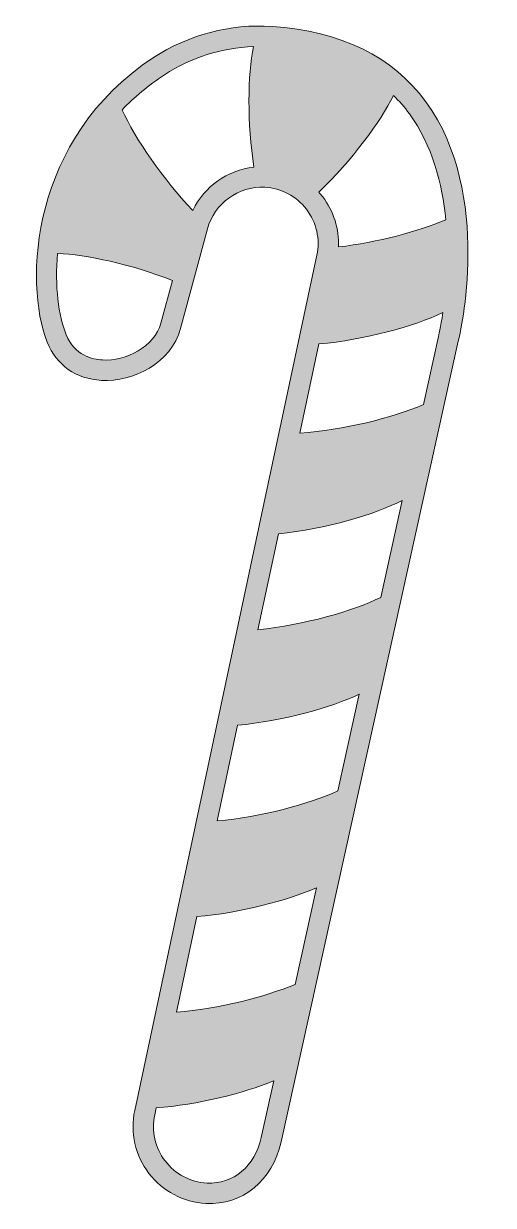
# Model space of a CAD drawing. Header units: inches. Extents: x 3.14 to 6.84, y -9.65 to -0.34.
import ezdxf

# ---------------------------------------------------------------- set-up
doc = ezdxf.new("R2010")
doc.units = ezdxf.units.IN
doc.header["$MEASUREMENT"] = 0
doc.layers.add('Layer 1', color=7, linetype='Continuous')

msp = doc.modelspace()

# ---------------------------------------------------------------- hatches: boundary and pattern name
at = {"layer": 'Layer 1'}
h = msp.add_hatch(color=1, dxfattribs=at)
h.dxf.hatch_style = 2
edge = h.paths.add_edge_path()
edge.add_spline(control_points=[(6.3117, -0.9575), (6.0498, -0.5993), (5.6412, -0.3994), (5.0973, -0.3631), (4.7711, -0.341), (4.4381, -0.4287), (4.1622, -0.6085), (3.1916, -1.2409), (3.1372, -2.3816), (3.3237, -2.8517), (3.3954, -3.0324), (3.5514, -3.1421), (3.7519, -3.1527), (4.001, -3.1659), (4.3028, -3.0163), (4.3764, -2.7431), (4.3764, -2.7431), (4.5879, -1.9588), (4.5879, -1.9588), (4.6421, -1.7578), (4.8324, -1.6198), (5.0403, -1.6309), (5.1703, -1.6378), (5.2902, -1.701), (5.3694, -1.8043), (5.4485, -1.9076), (5.4784, -2.0398), (5.4512, -2.1671), (5.4512, -2.1671), (4.9997, -4.2851), (4.9997, -4.2851), (4.9997, -4.2851), (4.0141, -8.9064), (4.0141, -8.9064), (3.977, -9.0804), (4.0178, -9.2611), (4.126, -9.4023), (4.2342, -9.5436), (4.3982, -9.6299), (4.5758, -9.6394), (4.8645, -9.6547), (5.1028, -9.4599), (5.1687, -9.155), (5.1687, -9.155), (6.5672, -2.8442), (6.5672, -2.8442), (6.5788, -2.7972), (6.8441, -1.6855), (6.3117, -0.9575)], knot_values=[0, 0, 0, 0, 1, 1, 1, 2, 2, 2, 3, 3, 3, 4, 4, 4, 5, 5, 5, 6, 6, 6, 7, 7, 7, 8, 8, 8, 9, 9, 9, 10, 10, 10, 11, 11, 11, 12, 12, 12, 13, 13, 13, 14, 14, 14, 15, 15, 15, 16, 16, 16, 16], degree=3, periodic=1)
edge = h.paths.add_edge_path()
edge.add_spline(control_points=[(6.2917, -3.3436), (6.047, -3.4471), (5.6623, -3.5449), (5.317, -3.5685), (5.317, -3.5685), (5.4669, -2.8657), (5.4669, -2.8657), (5.8268, -2.8333), (6.2185, -2.7261), (6.4451, -2.6188), (6.4281, -2.7335), (6.4112, -2.8044), (6.4105, -2.8075), (6.4105, -2.8075), (6.2917, -3.3436), (6.2917, -3.3436)], knot_values=[0, 0, 0, 0, 1, 1, 1, 2, 2, 2, 3, 3, 3, 4, 4, 4, 5, 5, 5, 5], degree=3, periodic=1)
edge = h.paths.add_edge_path()
edge.add_spline(control_points=[(4.6652, -6.6253), (4.6652, -6.6253), (4.826, -5.8713), (4.826, -5.8713), (5.181, -5.837), (5.5634, -5.7315), (5.7859, -5.6258), (5.7859, -5.6258), (5.6169, -6.3887), (5.6169, -6.3887), (5.3888, -6.4921), (5.0127, -6.5934), (4.6652, -6.6253)], knot_values=[0, 0, 0, 0, 1, 1, 1, 2, 2, 2, 3, 3, 3, 4, 4, 4, 4], degree=3, periodic=1)
edge = h.paths.add_edge_path()
edge.add_spline(control_points=[(5.448, -7.1508), (5.448, -7.1508), (5.2791, -7.9127), (5.2791, -7.9127), (5.0426, -8.0121), (4.6777, -8.1056), (4.3436, -8.1332), (4.3436, -8.1332), (4.5044, -7.3791), (4.5044, -7.3791), (4.8448, -7.3495), (5.2154, -7.2523), (5.448, -7.1508)], knot_values=[0, 0, 0, 0, 1, 1, 1, 2, 2, 2, 3, 3, 3, 4, 4, 4, 4], degree=3, periodic=1)
edge = h.paths.add_edge_path()
edge.add_spline(control_points=[(4.9867, -5.1174), (4.9867, -5.1174), (5.1476, -4.3631), (5.1476, -4.3631), (5.5193, -4.3235), (5.9159, -4.2085), (6.1243, -4.0988), (6.1243, -4.0988), (5.955, -4.8629), (5.955, -4.8629), (5.7387, -4.9705), (5.3497, -5.0806), (4.9867, -5.1174)], knot_values=[0, 0, 0, 0, 1, 1, 1, 2, 2, 2, 3, 3, 3, 4, 4, 4, 4], degree=3, periodic=1)
edge = h.paths.add_edge_path()
edge.add_spline(control_points=[(4.221, -2.7012), (4.1709, -2.887), (3.9424, -3.0016), (3.7604, -2.9919), (3.6811, -2.9877), (3.5384, -2.9562), (3.4734, -2.7924), (3.4131, -2.6405), (3.3813, -2.4111), (3.4051, -2.1525), (3.6287, -2.1598), (3.9891, -2.239), (4.3115, -2.3656), (4.3115, -2.3656), (4.221, -2.7012), (4.221, -2.7012)], knot_values=[0, 0, 0, 0, 1, 1, 1, 2, 2, 2, 3, 3, 3, 4, 4, 4, 5, 5, 5, 5], degree=3, periodic=1)
edge = h.paths.add_edge_path()
edge.add_spline(control_points=[(4.4716, -1.8126), (4.2342, -1.5649), (4.0202, -1.2489), (3.9137, -1.0218), (4.0096, -0.9216), (4.1208, -0.8276), (4.2501, -0.7434), (4.4585, -0.6075), (4.7031, -0.531), (4.9499, -0.522), (4.9053, -0.7449), (4.9011, -1.1242), (4.9542, -1.473), (4.7462, -1.495), (4.5623, -1.6248), (4.4716, -1.8126)], knot_values=[0, 0, 0, 0, 1, 1, 1, 2, 2, 2, 3, 3, 3, 4, 4, 4, 5, 5, 5, 5], degree=3, periodic=1)
edge = h.paths.add_edge_path()
edge.add_spline(control_points=[(5.4669, -1.6703), (5.7245, -1.4227), (5.9553, -1.113), (6.0551, -0.9067), (6.1007, -0.9515), (6.1431, -0.9996), (6.1814, -1.052), (6.3624, -1.2992), (6.441, -1.6026), (6.4683, -1.8872), (6.2542, -1.9783), (5.9313, -2.0651), (5.6214, -2.1013), (5.6277, -1.9602), (5.5845, -1.8203), (5.4971, -1.7064), (5.4876, -1.6938), (5.4774, -1.6819), (5.4669, -1.6703)], knot_values=[0, 0, 0, 0, 1, 1, 1, 2, 2, 2, 3, 3, 3, 4, 4, 4, 5, 5, 5, 6, 6, 6, 6], degree=3, periodic=1)
edge = h.paths.add_edge_path()
edge.add_spline(control_points=[(5.0115, -9.1205), (4.9628, -9.3457), (4.7911, -9.4896), (4.5843, -9.4786), (4.4538, -9.4717), (4.3333, -9.4082), (4.2538, -9.3044), (4.1742, -9.2007), (4.1443, -9.0678), (4.1715, -8.94), (4.1715, -8.94), (4.1829, -8.8868), (4.1829, -8.8868), (4.5108, -8.8616), (4.8704, -8.7714), (5.1104, -8.674), (5.1104, -8.674), (5.0115, -9.1205), (5.0115, -9.1205)], knot_values=[0, 0, 0, 0, 1, 1, 1, 2, 2, 2, 3, 3, 3, 4, 4, 4, 5, 5, 5, 6, 6, 6, 6], degree=3, periodic=1)

# ---------------------------------------------------------------- linework, layer by layer
at = {"layer": 'Layer 1', "lineweight": 0}
for points, knots in [([(6.3117, -0.9575), (6.0498, -0.5993), (5.6412, -0.3994), (5.0973, -0.3631), (4.7711, -0.341), (4.4381, -0.4287), (4.1622, -0.6085), (3.1916, -1.2409), (3.1372, -2.3816), (3.3237, -2.8517), (3.3954, -3.0324), (3.5514, -3.1421), (3.7519, -3.1527), (4.001, -3.1659), (4.3028, -3.0163), (4.3764, -2.7431), (4.3764, -2.7431), (4.5879, -1.9588), (4.5879, -1.9588), (4.6421, -1.7578), (4.8324, -1.6198), (5.0403, -1.6309), (5.1703, -1.6378), (5.2902, -1.701), (5.3694, -1.8043), (5.4485, -1.9076), (5.4784, -2.0398), (5.4512, -2.1671), (5.4512, -2.1671), (4.9997, -4.2851), (4.9997, -4.2851), (4.9997, -4.2851), (4.0141, -8.9064), (4.0141, -8.9064), (3.977, -9.0804), (4.0178, -9.2611), (4.126, -9.4023), (4.2342, -9.5436), (4.3982, -9.6299), (4.5758, -9.6394), (4.8645, -9.6547), (5.1028, -9.4599), (5.1687, -9.155), (5.1687, -9.155), (6.5672, -2.8442), (6.5672, -2.8442), (6.5788, -2.7972), (6.8441, -1.6855), (6.3117, -0.9575)], [0, 0, 0, 0, 1, 1, 1, 2, 2, 2, 3, 3, 3, 4, 4, 4, 5, 5, 5, 6, 6, 6, 7, 7, 7, 8, 8, 8, 9, 9, 9, 10, 10, 10, 11, 11, 11, 12, 12, 12, 13, 13, 13, 14, 14, 14, 15, 15, 15, 16, 16, 16, 16]), ([(4.4716, -1.8126), (4.2342, -1.5649), (4.0202, -1.2489), (3.9137, -1.0218), (4.0096, -0.9216), (4.1208, -0.8276), (4.2501, -0.7434), (4.4585, -0.6075), (4.7031, -0.531), (4.9499, -0.522), (4.9053, -0.7449), (4.9011, -1.1242), (4.9542, -1.473), (4.7462, -1.495), (4.5623, -1.6248), (4.4716, -1.8126)], [0, 0, 0, 0, 1, 1, 1, 2, 2, 2, 3, 3, 3, 4, 4, 4, 5, 5, 5, 5]), ([(5.4669, -1.6703), (5.7245, -1.4227), (5.9553, -1.113), (6.0551, -0.9067), (6.1007, -0.9515), (6.1431, -0.9996), (6.1814, -1.052), (6.3624, -1.2992), (6.441, -1.6026), (6.4683, -1.8872), (6.2542, -1.9783), (5.9313, -2.0651), (5.6214, -2.1013), (5.6277, -1.9602), (5.5845, -1.8203), (5.4971, -1.7064), (5.4876, -1.6938), (5.4774, -1.6819), (5.4669, -1.6703)], [0, 0, 0, 0, 1, 1, 1, 2, 2, 2, 3, 3, 3, 4, 4, 4, 5, 5, 5, 6, 6, 6, 6]), ([(4.221, -2.7012), (4.1709, -2.887), (3.9424, -3.0016), (3.7604, -2.9919), (3.6811, -2.9877), (3.5384, -2.9562), (3.4734, -2.7924), (3.4131, -2.6405), (3.3813, -2.4111), (3.4051, -2.1525), (3.6287, -2.1598), (3.9891, -2.239), (4.3115, -2.3656), (4.3115, -2.3656), (4.221, -2.7012), (4.221, -2.7012)], [0, 0, 0, 0, 1, 1, 1, 2, 2, 2, 3, 3, 3, 4, 4, 4, 5, 5, 5, 5]), ([(6.2917, -3.3436), (6.047, -3.4471), (5.6623, -3.5449), (5.317, -3.5685), (5.317, -3.5685), (5.4669, -2.8657), (5.4669, -2.8657), (5.8268, -2.8333), (6.2185, -2.7261), (6.4451, -2.6188), (6.4281, -2.7335), (6.4112, -2.8044), (6.4105, -2.8075), (6.4105, -2.8075), (6.2917, -3.3436), (6.2917, -3.3436)], [0, 0, 0, 0, 1, 1, 1, 2, 2, 2, 3, 3, 3, 4, 4, 4, 5, 5, 5, 5]), ([(4.9867, -5.1174), (4.9867, -5.1174), (5.1476, -4.3631), (5.1476, -4.3631), (5.5193, -4.3235), (5.9159, -4.2085), (6.1243, -4.0988), (6.1243, -4.0988), (5.955, -4.8629), (5.955, -4.8629), (5.7387, -4.9705), (5.3497, -5.0806), (4.9867, -5.1174)], [0, 0, 0, 0, 1, 1, 1, 2, 2, 2, 3, 3, 3, 4, 4, 4, 4]), ([(4.6652, -6.6253), (4.6652, -6.6253), (4.826, -5.8713), (4.826, -5.8713), (5.181, -5.837), (5.5634, -5.7315), (5.7859, -5.6258), (5.7859, -5.6258), (5.6169, -6.3887), (5.6169, -6.3887), (5.3888, -6.4921), (5.0127, -6.5934), (4.6652, -6.6253)], [0, 0, 0, 0, 1, 1, 1, 2, 2, 2, 3, 3, 3, 4, 4, 4, 4]), ([(5.448, -7.1508), (5.448, -7.1508), (5.2791, -7.9127), (5.2791, -7.9127), (5.0426, -8.0121), (4.6777, -8.1056), (4.3436, -8.1332), (4.3436, -8.1332), (4.5044, -7.3791), (4.5044, -7.3791), (4.8448, -7.3495), (5.2154, -7.2523), (5.448, -7.1508)], [0, 0, 0, 0, 1, 1, 1, 2, 2, 2, 3, 3, 3, 4, 4, 4, 4]), ([(5.0115, -9.1205), (4.9628, -9.3457), (4.7911, -9.4896), (4.5843, -9.4786), (4.4538, -9.4717), (4.3333, -9.4082), (4.2538, -9.3044), (4.1742, -9.2007), (4.1443, -9.0678), (4.1715, -8.94), (4.1715, -8.94), (4.1829, -8.8868), (4.1829, -8.8868), (4.5108, -8.8616), (4.8704, -8.7714), (5.1104, -8.674), (5.1104, -8.674), (5.0115, -9.1205), (5.0115, -9.1205)], [0, 0, 0, 0, 1, 1, 1, 2, 2, 2, 3, 3, 3, 4, 4, 4, 5, 5, 5, 6, 6, 6, 6])]:
    msp.add_open_spline(points, degree=3, knots=knots, dxfattribs=at)

doc.saveas('drawing.dxf')
